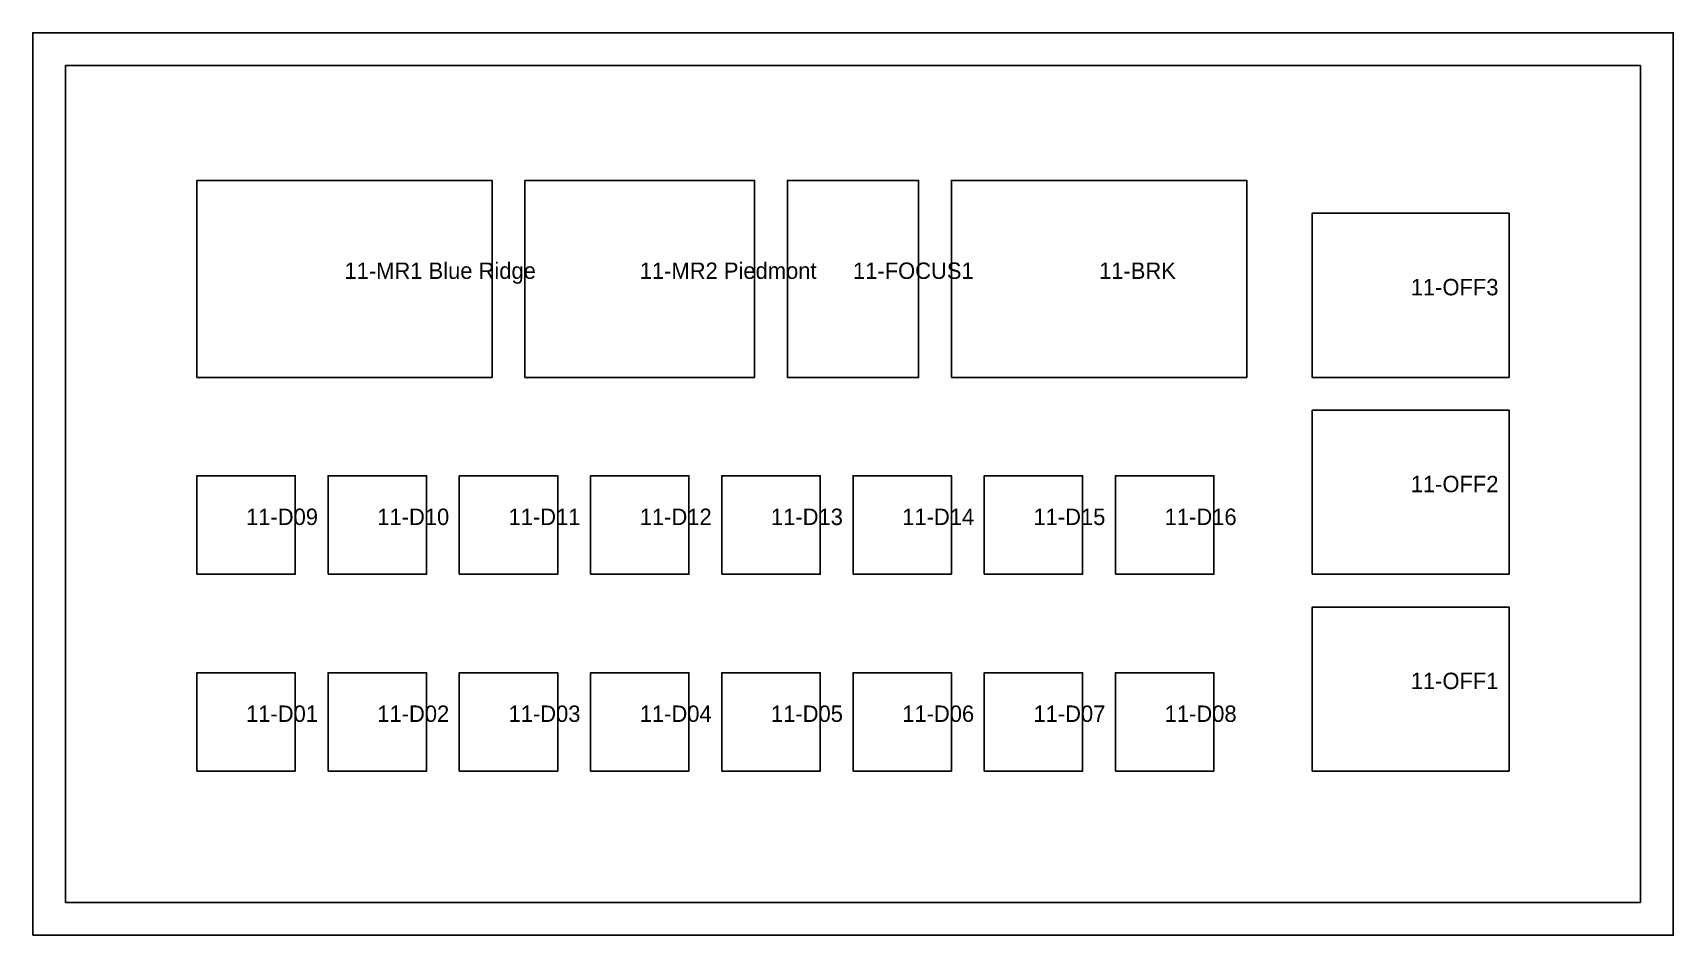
# Model space of a CAD drawing. Header units: feet. Extents: x 0 to 100, y 0 to 55.
import ezdxf

# ---------------------------------------------------------------- set-up
doc = ezdxf.new("R2010")
doc.units = ezdxf.units.FT
for name, color, linetype in [('ASF', 1, 'Continuous'), ('GSFI', 3, 'Continuous'), ('WSD-SPACES', 4, 'Continuous')]:
    doc.layers.add(name, color=color, linetype=linetype)

# ---------------------------------------------------------------- blocks, each defined once
blk = doc.blocks.new('SPACE_11_D01')
blk.add_lwpolyline([(-3, -3), (3, -3), (3, 3), (-3, 3)], close=True)
blk.add_attdef('SPACE_ID', (0, 0), '', height=1)
blk = doc.blocks.new('SPACE_11_D02')
blk.add_lwpolyline([(-3, -3), (3, -3), (3, 3), (-3, 3)], close=True)
blk.add_attdef('SPACE_ID', (0, 0), '', height=1)
blk = doc.blocks.new('SPACE_11_D03')
blk.add_lwpolyline([(-3, -3), (3, -3), (3, 3), (-3, 3)], close=True)
blk.add_attdef('SPACE_ID', (0, 0), '', height=1)
blk = doc.blocks.new('SPACE_11_D04')
blk.add_lwpolyline([(-3, -3), (3, -3), (3, 3), (-3, 3)], close=True)
blk.add_attdef('SPACE_ID', (0, 0), '', height=1)
blk = doc.blocks.new('SPACE_11_D05')
blk.add_lwpolyline([(-3, -3), (3, -3), (3, 3), (-3, 3)], close=True)
blk.add_attdef('SPACE_ID', (0, 0), '', height=1)
blk = doc.blocks.new('SPACE_11_D06')
blk.add_lwpolyline([(-3, -3), (3, -3), (3, 3), (-3, 3)], close=True)
blk.add_attdef('SPACE_ID', (0, 0), '', height=1)
blk = doc.blocks.new('SPACE_11_D07')
blk.add_lwpolyline([(-3, -3), (3, -3), (3, 3), (-3, 3)], close=True)
blk.add_attdef('SPACE_ID', (0, 0), '', height=1)
blk = doc.blocks.new('SPACE_11_D08')
blk.add_lwpolyline([(-3, -3), (3, -3), (3, 3), (-3, 3)], close=True)
blk.add_attdef('SPACE_ID', (0, 0), '', height=1)
blk = doc.blocks.new('SPACE_11_D09')
blk.add_lwpolyline([(-3, -3), (3, -3), (3, 3), (-3, 3)], close=True)
blk.add_attdef('SPACE_ID', (0, 0), '', height=1)
blk = doc.blocks.new('SPACE_11_D10')
blk.add_lwpolyline([(-3, -3), (3, -3), (3, 3), (-3, 3)], close=True)
blk.add_attdef('SPACE_ID', (0, 0), '', height=1)
blk = doc.blocks.new('SPACE_11_D11')
blk.add_lwpolyline([(-3, -3), (3, -3), (3, 3), (-3, 3)], close=True)
blk.add_attdef('SPACE_ID', (0, 0), '', height=1)
blk = doc.blocks.new('SPACE_11_D12')
blk.add_lwpolyline([(-3, -3), (3, -3), (3, 3), (-3, 3)], close=True)
blk.add_attdef('SPACE_ID', (0, 0), '', height=1)
blk = doc.blocks.new('SPACE_11_D13')
blk.add_lwpolyline([(-3, -3), (3, -3), (3, 3), (-3, 3)], close=True)
blk.add_attdef('SPACE_ID', (0, 0), '', height=1)
blk = doc.blocks.new('SPACE_11_D14')
blk.add_lwpolyline([(-3, -3), (3, -3), (3, 3), (-3, 3)], close=True)
blk.add_attdef('SPACE_ID', (0, 0), '', height=1)
blk = doc.blocks.new('SPACE_11_D15')
blk.add_lwpolyline([(-3, -3), (3, -3), (3, 3), (-3, 3)], close=True)
blk.add_attdef('SPACE_ID', (0, 0), '', height=1)
blk = doc.blocks.new('SPACE_11_D16')
blk.add_lwpolyline([(-3, -3), (3, -3), (3, 3), (-3, 3)], close=True)
blk.add_attdef('SPACE_ID', (0, 0), '', height=1)
blk = doc.blocks.new('SPACE_11_MR1_Blue_Ridge')
blk.add_lwpolyline([(-9, -6), (9, -6), (9, 6), (-9, 6)], close=True)
blk.add_attdef('SPACE_ID', (0, 0), '', height=1)
blk = doc.blocks.new('SPACE_11_MR2_Piedmont')
blk.add_lwpolyline([(-7, -6), (7, -6), (7, 6), (-7, 6)], close=True)
blk.add_attdef('SPACE_ID', (0, 0), '', height=1)
blk = doc.blocks.new('SPACE_11_FOCUS1')
blk.add_lwpolyline([(-4, -6), (4, -6), (4, 6), (-4, 6)], close=True)
blk.add_attdef('SPACE_ID', (0, 0), '', height=1)
blk = doc.blocks.new('SPACE_11_OFF1')
blk.add_lwpolyline([(-6, -5), (6, -5), (6, 5), (-6, 5)], close=True)
blk.add_attdef('SPACE_ID', (0, 0), '', height=1)
blk = doc.blocks.new('SPACE_11_OFF2')
blk.add_lwpolyline([(-6, -5), (6, -5), (6, 5), (-6, 5)], close=True)
blk.add_attdef('SPACE_ID', (0, 0), '', height=1)
blk = doc.blocks.new('SPACE_11_OFF3')
blk.add_lwpolyline([(-6, -5), (6, -5), (6, 5), (-6, 5)], close=True)
blk.add_attdef('SPACE_ID', (0, 0), '', height=1)
blk = doc.blocks.new('SPACE_11_BRK')
blk.add_lwpolyline([(-9, -6), (9, -6), (9, 6), (-9, 6)], close=True)
blk.add_attdef('SPACE_ID', (0, 0), '', height=1)

msp = doc.modelspace()

# ---------------------------------------------------------------- linework, layer by layer
at = {"layer": 'ASF'}
msp.add_lwpolyline([(0, 0), (100, 0), (100, 55), (0, 55)], close=True, dxfattribs=at)
at = {"layer": 'GSFI'}
msp.add_lwpolyline([(2, 2), (98, 2), (98, 53), (2, 53)], close=True, dxfattribs=at)

# ---------------------------------------------------------------- block references
at = {"layer": 'WSD-SPACES'}
for name, p, values in [('SPACE_11_MR1_Blue_Ridge', (19, 40), {'SPACE_ID': '11-MR1 Blue Ridge'}), ('SPACE_11_MR2_Piedmont', (37, 40), {'SPACE_ID': '11-MR2 Piedmont'}), ('SPACE_11_FOCUS1', (50, 40), {'SPACE_ID': '11-FOCUS1'}), ('SPACE_11_BRK', (65, 40), {'SPACE_ID': '11-BRK'}), ('SPACE_11_OFF3', (84, 39), {'SPACE_ID': '11-OFF3'}), ('SPACE_11_OFF2', (84, 27), {'SPACE_ID': '11-OFF2'}), ('SPACE_11_D09', (13, 25), {'SPACE_ID': '11-D09'}), ('SPACE_11_D10', (21, 25), {'SPACE_ID': '11-D10'}), ('SPACE_11_D11', (29, 25), {'SPACE_ID': '11-D11'}), ('SPACE_11_D12', (37, 25), {'SPACE_ID': '11-D12'}), ('SPACE_11_D13', (45, 25), {'SPACE_ID': '11-D13'}), ('SPACE_11_D14', (53, 25), {'SPACE_ID': '11-D14'}), ('SPACE_11_D15', (61, 25), {'SPACE_ID': '11-D15'}), ('SPACE_11_D16', (69, 25), {'SPACE_ID': '11-D16'}), ('SPACE_11_OFF1', (84, 15), {'SPACE_ID': '11-OFF1'}), ('SPACE_11_D01', (13, 13), {'SPACE_ID': '11-D01'}), ('SPACE_11_D02', (21, 13), {'SPACE_ID': '11-D02'}), ('SPACE_11_D03', (29, 13), {'SPACE_ID': '11-D03'}), ('SPACE_11_D04', (37, 13), {'SPACE_ID': '11-D04'}), ('SPACE_11_D05', (45, 13), {'SPACE_ID': '11-D05'}), ('SPACE_11_D06', (53, 13), {'SPACE_ID': '11-D06'}), ('SPACE_11_D07', (61, 13), {'SPACE_ID': '11-D07'}), ('SPACE_11_D08', (69, 13), {'SPACE_ID': '11-D08'})]:
    msp.add_blockref(name, p, dxfattribs=at).add_auto_attribs(values)

doc.saveas('drawing.dxf')
